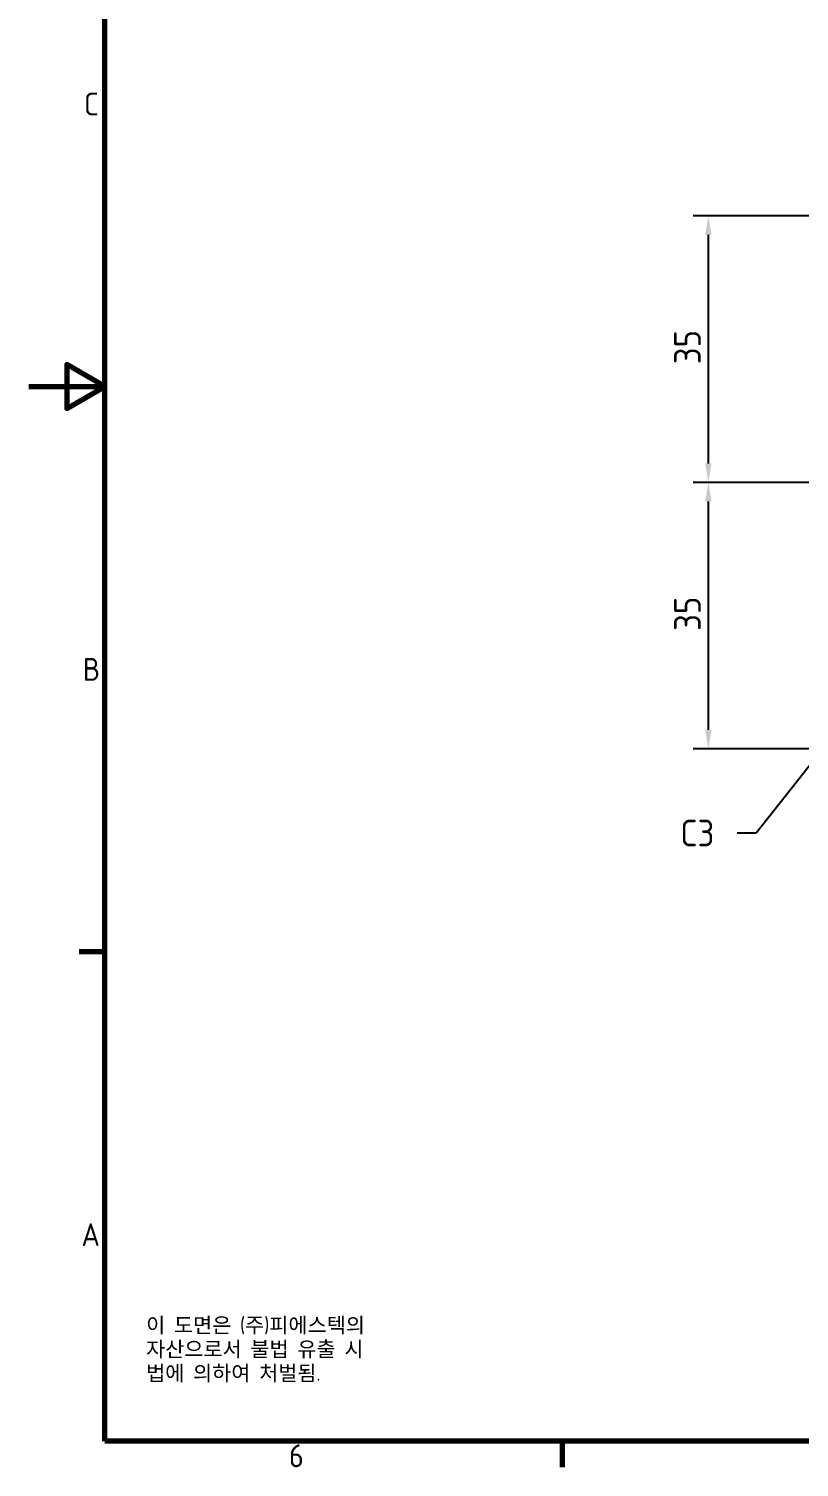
# Model space of a CAD drawing. Header units: millimetres. Extents: x 0 to 420, y 0 to 297.
# Drawn here: x 0 to 101.1, y 6.6 to 195.5 of the extents above; entities that cross this region are included whole.
import ezdxf

# ---------------------------------------------------------------- set-up
doc = ezdxf.new("R2010")
doc.units = ezdxf.units.MM
doc.layers.get('0').update_dxf_attribs({"color": 3, "lineweight": 25})
for name, color, linetype, lineweight in [('경계(ISO)', 7, 'Continuous', 70), ('기호(ISO)', 5, 'Continuous', 25), ('치수(ISO)', 7, 'Continuous', 25)]:
    doc.layers.add(name, color=color, linetype=linetype, lineweight=lineweight)
doc.styles.add('문자 텍스트_M2B', font='isocp.shx')
doc.styles.add('문자 텍스트_PSTEK_POSCO', font='isocp.shx')
doc.styles.add('치수 텍스트_PSTEK_POSCO', font='isocp.shx')
doc.dimstyles.new('치수_PSTEK_POSCO', dxfattribs={"dimtxt": 3.5, "dimasz": 2.5, "dimexe": 2, "dimexo": 2.5, "dimgap": 1, "dimtad": 1, "dimrnd": 1e-08, "dimdsep": 46, "dimtxsty": '치수 텍스트_PSTEK_POSCO', "dimcen": 0.09, "dimdle": 10, "dimclrd": 7, "dimclre": 7, "dimclrt": 2, "dimadec": 1, "dimazin": 2, "dimtfac": 1, "dimtmove": 0, "dimatfit": 3, "dimfxl": 0, "dimtolj": 1, "dimlwd": -1, "dimlwe": -1, "dimarcsym": 0})
doc.dimstyles.new('치수_PSTEK_POSCO$7', dxfattribs={"dimtxt": 3.5, "dimasz": 2.5, "dimexe": 2, "dimexo": 2.5, "dimgap": 1, "dimtad": 1, "dimrnd": 1e-08, "dimdsep": 46, "dimtxsty": '치수 텍스트_PSTEK_POSCO', "dimcen": 0.09, "dimdle": 10, "dimclrd": 7, "dimclre": 7, "dimclrt": 2, "dimadec": 1, "dimazin": 2, "dimtfac": 1, "dimtmove": 0, "dimatfit": 3, "dimfxl": 0, "dimtolj": 1, "dimlwd": -1, "dimlwe": -1, "dimarcsym": 0})

# ---------------------------------------------------------------- blocks, each defined once
blk = doc.blocks.new('경계 Default Border')
at = {"layer": '경계(ISO)'}
for p, q in [((10, 74.25000190734863), (6.599999666213989, 74.25000190734863)), ((70, 10), (70, 6.599999666213989))]:
    blk.add_line(p, q, dxfattribs=at)
at = {"layer": '경계(ISO)', "flags": 128}
for points in [[(10, 10), (10, 287.0000076293945), (410, 287.0000076293945), (410, 10), (10, 10)], [(0, 148.5000038146973), (10, 148.5000038146973), (5, 151.3867473602295), (5, 145.6132507324219), (10, 148.5000038146973)]]:
    blk.add_lwpolyline(points, dxfattribs=at)
at = {"layer": '경계(ISO)', "color": 2, "char_height": 3.00000011920929, "attachment_point": 7, "style": '문자 텍스트_M2B'}
for s, insert in [('C', (7.244539400955009, 184.0963944559917)), ('B', (7.078270083685684, 109.8463944559917)), ('A', (6.914400698149937, 35.61784856929444)), ('6', (34.14453946055966, 6.57139439638704))]:
    blk.add_mtext(s, dxfattribs=dict(at, insert=insert))
blk = doc.blocks.new('*D25')
at = {"layer": 'Defpoints', "color": 0, "transparency": 16777216}
for p in [(89.19219979476226, 170.9047670543069), (106.8896795529761, 170.9047670543069), (110.8896795529761, 135.904767054307)]:
    blk.add_point(p, dxfattribs=at)
at = {"layer": '치수(ISO)', "color": 7, "transparency": 16777216}
for p, q in [((104.3896795529761, 170.9047670543069), (87.19219979476226, 170.9047670543069)), ((89.19219979476225, 138.404767054307), (89.19219979476226, 168.4047670543069)), ((108.3896795529761, 135.904767054307), (87.19219979476225, 135.904767054307))]:
    blk.add_line(p, q, dxfattribs=at)
for points in [[(88.77553312809559, 168.4047670543069), (89.60886646142893, 168.4047670543069), (89.19219979476226, 170.9047670543069)], [(88.77553312809557, 138.404767054307), (89.60886646142892, 138.404767054307), (89.19219979476225, 135.904767054307)]]:
    blk.add_solid(points, dxfattribs=at)
at = {"layer": '치수(ISO)', "color": 2, "transparency": 16777216, "insert": (86.44219979476223, 151.4172796808917), "char_height": 3.5, "attachment_point": 4, "rotation": 90, "style": '치수 텍스트_PSTEK_POSCO'}
blk.add_mtext('\\A1;35', dxfattribs=at)
blk = doc.blocks.new('*D26')
at = {"layer": 'Defpoints', "color": 0, "transparency": 16777216}
for p in [(89.19219979476225, 135.904767054307), (110.8896795529761, 135.904767054307), (106.8896795529761, 100.904767054307)]:
    blk.add_point(p, dxfattribs=at)
at = {"layer": '치수(ISO)', "color": 7, "transparency": 16777216}
for p, q in [((108.3896795529761, 135.904767054307), (87.19219979476225, 135.904767054307)), ((89.19219979476225, 103.404767054307), (89.19219979476225, 133.404767054307)), ((104.3896795529761, 100.904767054307), (87.19219979476225, 100.904767054307))]:
    blk.add_line(p, q, dxfattribs=at)
for points in [[(88.77553312809557, 133.404767054307), (89.60886646142892, 133.404767054307), (89.19219979476225, 135.904767054307)], [(88.77553312809557, 103.404767054307), (89.60886646142892, 103.404767054307), (89.19219979476225, 100.904767054307)]]:
    blk.add_solid(points, dxfattribs=at)
at = {"layer": '치수(ISO)', "color": 2, "transparency": 16777216, "insert": (86.44219979476223, 116.3972796808917), "char_height": 3.5, "attachment_point": 4, "rotation": 90, "style": '치수 텍스트_PSTEK_POSCO'}
blk.add_mtext('\\A1;35', dxfattribs=at)

msp = doc.modelspace()

# ---------------------------------------------------------------- block references
msp.add_blockref('경계 Default Border', (0, 0))

# ---------------------------------------------------------------- texts
at = {"layer": '기호(ISO)', "color": 2, "insert": (85.51607537775182, 89.85775750935633), "char_height": 3.499999940395355, "attachment_point": 4, "style": '치수 텍스트_PSTEK_POSCO'}
msp.add_mtext('{C3}', dxfattribs=at)
at = {"layer": '기호(ISO)', "color": 7, "insert": (15.39462540488438, 26.22827243992431), "char_height": 2.000000029802322, "width": 51.24013826054251, "attachment_point": 1, "line_spacing_factor": 0.9442214369773865, "style": '문자 텍스트_PSTEK_POSCO'}
msp.add_mtext('{이 도면은 (주)피에스텍의\\P자산으로서 불법 유출 시 \\P법에 의하여 처벌됨.}', dxfattribs=at)

# ---------------------------------------------------------------- dimensions: what is measured, and where the dimension line sits
at = {"layer": '치수(ISO)', "color": 7}
for base, p1, p2, picture, middle in [((89.19219979476226, 170.9047670543069), (110.8896795529761, 135.904767054307), (106.8896795529761, 170.9047670543069), '*D25', (89.19219979476223, 153.414767054307)), ((89.19219979476225, 135.904767054307), (106.8896795529761, 100.904767054307), (110.8896795529761, 135.904767054307), '*D26', (89.19219979476223, 118.394767054307))]:
    dim = msp.add_linear_dim(base=base, p1=p1, p2=p2, angle=90, dimstyle='치수_PSTEK_POSCO', override={"dimdec": 2, "dimtp": 0, "dimtm": -0, "dimtdec": 2, "dimtofl": 0, "dimatfit": 1}, dxfattribs=at)
    dim.commit()
    dim.dimension.update_dxf_attribs({"geometry": picture, "text_midpoint": middle, "dimtype": 160})

# ---------------------------------------------------------------- leaders
at = {"layer": '기호(ISO)', "color": 7, "annotation_type": 0, "has_hookline": 1, "hookline_direction": 1, "text_width": 4.158071266203458}
msp.add_leader([(105.3896795529761, 102.404767054307), (95.46422780065679, 89.85775750935633), (92.96422780065679, 89.85775750935633)], dimstyle='치수_PSTEK_POSCO$7', override={"dimtad": 0}, dxfattribs=at)

doc.saveas('drawing.dxf')
